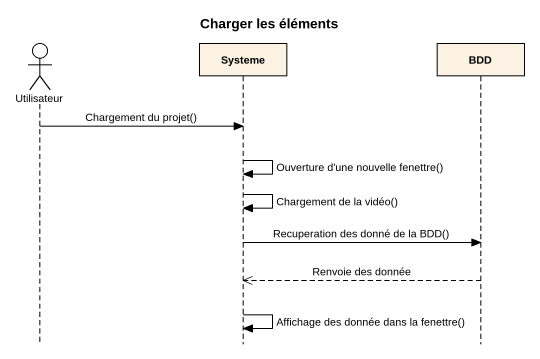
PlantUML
@startuml
title Charger les éléments
hide footbox
actor Utilisateur
participant Systeme
participant BDD

Utilisateur -> Systeme : Chargement du projet()
Systeme -> Systeme : Ouverture d'une nouvelle fenettre()
Systeme -> Systeme : Chargement de la vidéo()
Systeme -> BDD : Recuperation des donné de la BDD()
BDD -->> Systeme : Renvoie des donnée
Systeme -> Systeme : Affichage des donnée dans la fenettre()
@enduml
